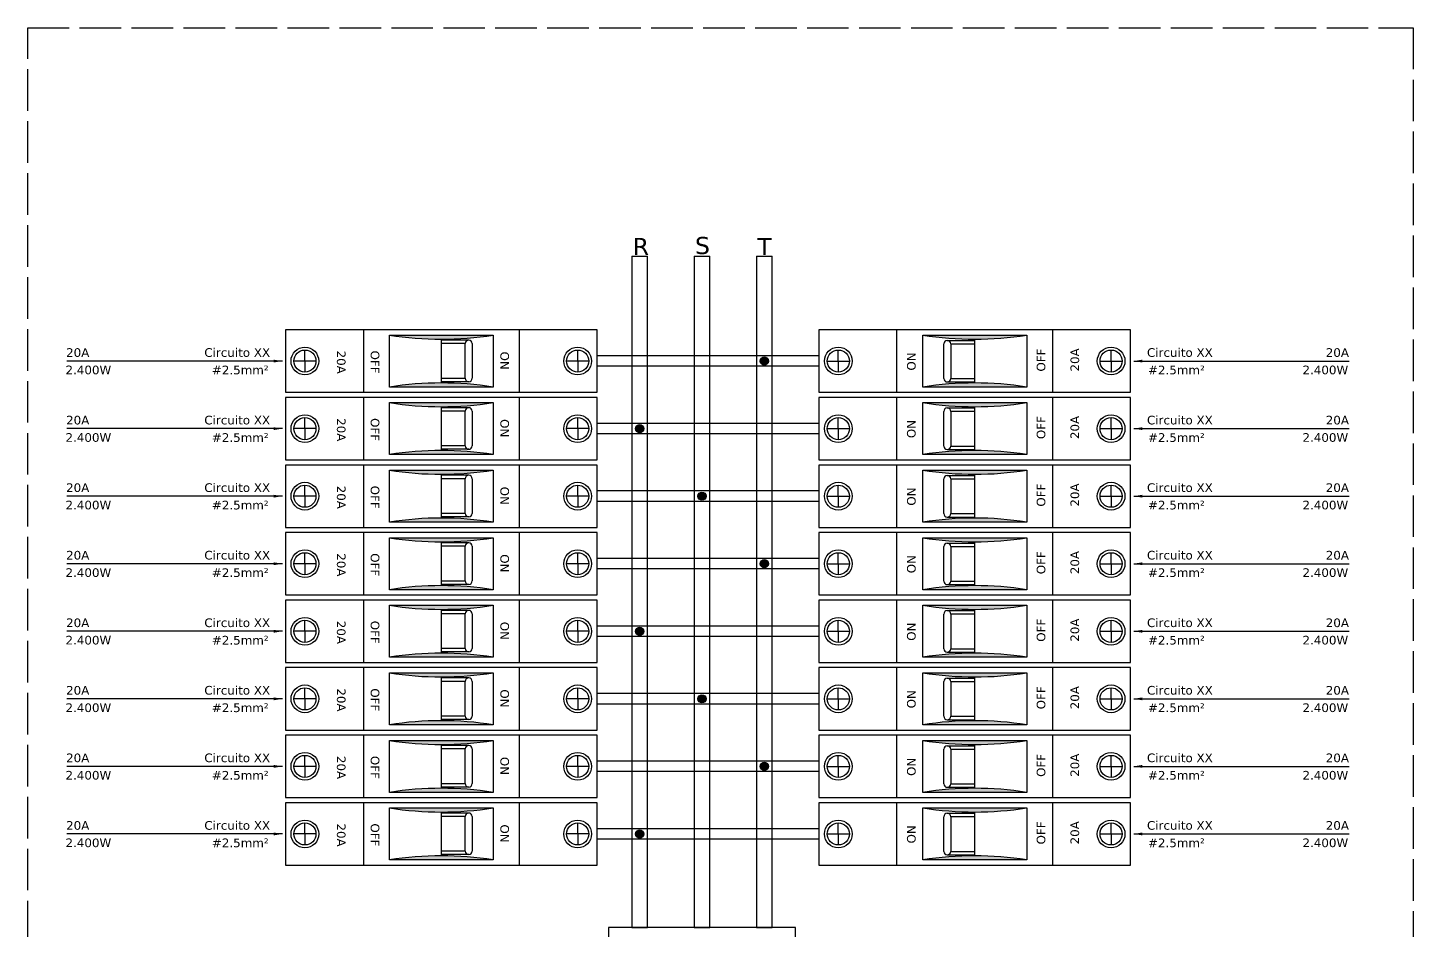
# Model space of a CAD drawing. Header units: millimetres. Extents: x 664 to 1616, y 83 to 878.
# Drawn here: x 1215.9 to 1615.9, y 266.7 to 527.3 of the extents above; entities that cross this region are included whole.
import ezdxf

# ---------------------------------------------------------------- set-up
doc = ezdxf.new("R2010")
doc.units = ezdxf.units.MM
doc.linetypes.add('ACAD_ISO02W100', pattern=[15, 12, -3])
doc.styles.get("Standard").update_dxf_attribs({"font": 'verdana.TTF'})
doc.dimstyles.new('ISO-25', dxfattribs={"dimtxt": 2.5, "dimasz": 2.5, "dimexe": 1.25, "dimexo": 0.625, "dimtad": 1, "dimtxsty": 'Standard', "dimcen": 2.5, "dimadec": 0, "dimazin": 0, "dimtfac": 1, "dimtmove": 0, "dimatfit": 3, "dimfxl": 0, "dimarcsym": 0})

msp = doc.modelspace()

# ---------------------------------------------------------------- hatches: boundary and pattern name
for points in [[(1350.29, 438.53), (1320.29, 438.53, 0.078466)], [(1474.29, 438.53, 0.078466), (1504.29, 438.53)], [(1350.29, 423.53, 0.078466), (1320.29, 423.53)], [(1474.29, 423.53), (1504.29, 423.53, 0.078466)], [(1350.29, 419.03), (1320.29, 419.03, 0.078466)], [(1474.29, 419.03, 0.078466), (1504.29, 419.03)], [(1350.29, 404.03, 0.078466), (1320.29, 404.03)], [(1474.29, 404.03), (1504.29, 404.03, 0.078466)], [(1350.29, 399.53), (1320.29, 399.53, 0.078466)], [(1474.29, 399.53, 0.078466), (1504.29, 399.53)], [(1350.29, 384.53, 0.078466), (1320.29, 384.53)], [(1474.29, 384.53), (1504.29, 384.53, 0.078466)], [(1350.29, 380.03), (1320.29, 380.03, 0.078466)], [(1474.29, 380.03, 0.078466), (1504.29, 380.03)], [(1350.29, 365.03, 0.078466), (1320.29, 365.03)], [(1474.29, 365.03), (1504.29, 365.03, 0.078466)], [(1350.29, 360.53), (1320.29, 360.53, 0.078466)], [(1474.29, 360.53, 0.078466), (1504.29, 360.53)], [(1350.29, 345.53, 0.078466), (1320.29, 345.53)], [(1474.29, 345.53), (1504.29, 345.53, 0.078466)], [(1350.29, 341.03), (1320.29, 341.03, 0.078466)], [(1474.29, 341.03, 0.078466), (1504.29, 341.03)], [(1350.29, 326.03, 0.078466), (1320.29, 326.03)], [(1474.29, 326.03), (1504.29, 326.03, 0.078466)], [(1350.29, 321.53), (1320.29, 321.53, 0.078466)], [(1474.29, 321.53, 0.078466), (1504.29, 321.53)], [(1350.29, 306.53, 0.078466), (1320.29, 306.53)], [(1474.29, 306.53), (1504.29, 306.53, 0.078466)], [(1350.29, 302.03), (1320.29, 302.03, 0.078466)], [(1474.29, 302.03, 0.078466), (1504.29, 302.03)], [(1350.29, 287.03, 0.078466), (1320.29, 287.03)], [(1474.29, 287.03), (1504.29, 287.03, 0.078466)]]:
    msp.add_hatch(color=256).paths.add_polyline_path(points)
h = msp.add_hatch(color=256)
h.paths.add_polyline_path([(1429.71, 431.23, 0.843681), (1427.37, 431.23)])
h.paths.add_polyline_path([(1429.71, 430.83), (1427.37, 430.83, 0.843681)])
h = msp.add_hatch(color=256)
h.paths.add_polyline_path([(1393.71, 411.73, 0.843681), (1391.37, 411.73)])
h.paths.add_polyline_path([(1393.71, 411.33), (1391.37, 411.33, 0.843681)])
h = msp.add_hatch(color=256)
h.paths.add_polyline_path([(1411.71, 392.23, 0.843681), (1409.37, 392.23)])
h.paths.add_polyline_path([(1411.71, 391.83), (1409.37, 391.83, 0.843681)])
h = msp.add_hatch(color=256)
h.paths.add_polyline_path([(1429.71, 372.73, 0.843681), (1427.37, 372.73)])
h.paths.add_polyline_path([(1429.71, 372.33), (1427.37, 372.33, 0.843681)])
h = msp.add_hatch(color=256)
h.paths.add_polyline_path([(1393.71, 353.23, 0.843681), (1391.37, 353.23)])
h.paths.add_polyline_path([(1393.71, 352.83), (1391.37, 352.83, 0.843681)])
h = msp.add_hatch(color=256)
h.paths.add_polyline_path([(1411.71, 333.73, 0.843681), (1409.37, 333.73)])
h.paths.add_polyline_path([(1411.71, 333.33), (1409.37, 333.33, 0.843681)])
h = msp.add_hatch(color=256)
h.paths.add_polyline_path([(1429.71, 314.23, 0.843681), (1427.37, 314.23)])
h.paths.add_polyline_path([(1429.71, 313.83), (1427.37, 313.83, 0.843681)])
h = msp.add_hatch(color=256)
h.paths.add_polyline_path([(1393.71, 294.73, 0.843681), (1391.37, 294.73)])
h.paths.add_polyline_path([(1393.71, 294.33), (1391.37, 294.33, 0.843681)])

# ---------------------------------------------------------------- linework, layer by layer
at = {"color": 3, "linetype": 'ACAD_ISO02W100'}
for p, q in [((1215.89, 527.26), (1615.89, 527.26)), ((1215.89, 83.26), (1215.89, 527.26)), ((1615.89, 527.26), (1615.89, 83.26))]:
    msp.add_line(p, q, dxfattribs=at)
at = {"color": 5}
for p, q in [((1390.29, 461.36), (1390.29, 267.53)), ((1390.29, 461.36), (1394.79, 461.36)), ((1394.79, 267.53), (1394.79, 461.36)), ((1408.29, 461.36), (1408.29, 267.53)), ((1408.29, 461.36), (1412.79, 461.36)), ((1412.79, 267.53), (1412.79, 461.36)), ((1426.29, 461.36), (1426.29, 267.53)), ((1426.29, 461.36), (1430.79, 461.36)), ((1430.79, 267.53), (1430.79, 461.36))]:
    msp.add_line(p, q, dxfattribs=at)
for p, q in [((1290.29, 440.03), (1290.29, 422.03)), ((1380.29, 440.03), (1290.29, 440.03)), ((1312.79, 440.03), (1312.79, 422.03)), ((1357.79, 440.03), (1357.79, 422.03)), ((1380.29, 422.03), (1380.29, 440.03)), ((1534.29, 440.03), (1444.29, 440.03)), ((1444.29, 440.03), (1444.29, 422.03)), ((1466.79, 422.03), (1466.79, 440.03)), ((1511.79, 422.03), (1511.79, 440.03)), ((1534.29, 422.03), (1534.29, 440.03)), ((1320.29, 423.53), (1320.29, 438.53)), ((1320.29, 438.53), (1350.29, 438.53)), ((1335.29, 437.36), (1335.29, 424.71)), ((1343.22, 437.07), (1335.29, 437.07)), ((1342.22, 436.07), (1335.29, 436.07)), ((1342.22, 426.07), (1342.22, 436.07)), ((1344.22, 436.07), (1344.22, 426.07)), ((1350.29, 438.53), (1350.29, 423.53)), ((1474.29, 423.53), (1474.29, 438.53)), ((1474.29, 438.53), (1504.29, 438.53)), ((1481.36, 436.99), (1489.29, 436.99)), ((1482.36, 436.03), (1489.29, 436.03)), ((1489.29, 424.71), (1489.29, 437.36)), ((1504.29, 438.53), (1504.29, 423.53)), ((1295.91, 431.03), (1295.91, 434.22)), ((1374.66, 431.03), (1374.66, 434.22)), ((1380.29, 429.53), (1380.29, 432.53)), ((1380.29, 429.53), (1380.29, 432.53)), ((1444.29, 432.53), (1444.29, 429.53)), ((1449.91, 431.03), (1449.91, 434.22)), ((1480.36, 425.99), (1480.36, 435.99)), ((1482.36, 435.99), (1482.36, 425.99)), ((1528.66, 431.03), (1528.66, 434.22)), ((1295.91, 431.03), (1292.72, 431.03)), ((1299.1, 431.03), (1295.91, 431.03)), ((1295.91, 431.03), (1295.91, 427.84)), ((1374.66, 431.03), (1371.47, 431.03)), ((1377.85, 431.03), (1374.66, 431.03)), ((1374.66, 431.03), (1374.66, 427.84)), ((1427.37, 431.23), (1429.71, 431.23)), ((1427.37, 430.83), (1429.71, 430.83)), ((1446.72, 431.03), (1449.91, 431.03)), ((1449.91, 431.03), (1449.91, 427.84)), ((1449.91, 431.03), (1453.1, 431.03)), ((1525.47, 431.03), (1528.66, 431.03)), ((1528.66, 431.03), (1528.66, 427.84)), ((1528.66, 431.03), (1531.85, 431.03)), ((1342.22, 426.03), (1335.29, 426.03)), ((1343.22, 425.07), (1335.29, 425.07)), ((1481.36, 424.99), (1489.29, 424.99)), ((1482.36, 425.99), (1489.29, 425.99)), ((1290.29, 422.03), (1380.29, 422.03)), ((1290.29, 420.53), (1290.29, 402.53)), ((1380.29, 420.53), (1290.29, 420.53)), ((1312.79, 420.53), (1312.79, 402.53)), ((1350.29, 423.53), (1320.29, 423.53)), ((1357.79, 420.53), (1357.79, 402.53)), ((1380.29, 402.53), (1380.29, 420.53)), ((1444.29, 422.03), (1534.29, 422.03)), ((1534.29, 420.53), (1444.29, 420.53)), ((1444.29, 420.53), (1444.29, 402.53)), ((1466.79, 402.53), (1466.79, 420.53)), ((1504.29, 423.53), (1474.29, 423.53)), ((1511.79, 402.53), (1511.79, 420.53)), ((1534.29, 402.53), (1534.29, 420.53)), ((1320.29, 404.03), (1320.29, 419.03)), ((1320.29, 419.03), (1350.29, 419.03)), ((1335.29, 417.86), (1335.29, 405.21)), ((1343.22, 417.57), (1335.29, 417.57)), ((1342.22, 416.57), (1335.29, 416.57)), ((1342.22, 406.57), (1342.22, 416.57)), ((1344.22, 416.57), (1344.22, 406.57)), ((1350.29, 419.03), (1350.29, 404.03)), ((1474.29, 404.03), (1474.29, 419.03)), ((1474.29, 419.03), (1504.29, 419.03)), ((1480.36, 406.49), (1480.36, 416.49)), ((1481.36, 417.49), (1489.29, 417.49)), ((1482.36, 416.53), (1489.29, 416.53)), ((1482.36, 416.49), (1482.36, 406.49)), ((1489.29, 405.21), (1489.29, 417.86)), ((1504.29, 419.03), (1504.29, 404.03)), ((1295.91, 411.53), (1295.91, 414.72)), ((1374.66, 411.53), (1374.66, 414.72)), ((1380.29, 410.03), (1380.29, 413.03)), ((1380.29, 410.03), (1380.29, 413.03)), ((1444.29, 413.03), (1444.29, 410.03)), ((1449.91, 411.53), (1449.91, 414.72)), ((1528.66, 411.53), (1528.66, 414.72)), ((1295.91, 411.53), (1292.72, 411.53)), ((1299.1, 411.53), (1295.91, 411.53)), ((1295.91, 411.53), (1295.91, 408.34)), ((1374.66, 411.53), (1371.47, 411.53)), ((1377.85, 411.53), (1374.66, 411.53)), ((1374.66, 411.53), (1374.66, 408.34)), ((1391.37, 411.73), (1393.71, 411.73)), ((1391.37, 411.33), (1393.71, 411.33)), ((1446.72, 411.53), (1449.91, 411.53)), ((1449.91, 411.53), (1449.91, 408.34)), ((1449.91, 411.53), (1453.1, 411.53)), ((1525.47, 411.53), (1528.66, 411.53)), ((1528.66, 411.53), (1528.66, 408.34)), ((1528.66, 411.53), (1531.85, 411.53)), ((1350.29, 404.03), (1320.29, 404.03)), ((1342.22, 406.53), (1335.29, 406.53)), ((1343.22, 405.57), (1335.29, 405.57)), ((1504.29, 404.03), (1474.29, 404.03)), ((1481.36, 405.49), (1489.29, 405.49)), ((1482.36, 406.49), (1489.29, 406.49)), ((1290.29, 402.53), (1380.29, 402.53)), ((1290.29, 401.03), (1290.29, 383.03)), ((1380.29, 401.03), (1290.29, 401.03)), ((1312.79, 401.03), (1312.79, 383.03)), ((1357.79, 401.03), (1357.79, 383.03)), ((1380.29, 383.03), (1380.29, 401.03)), ((1444.29, 402.53), (1534.29, 402.53)), ((1534.29, 401.03), (1444.29, 401.03)), ((1444.29, 401.03), (1444.29, 383.03)), ((1466.79, 383.03), (1466.79, 401.03)), ((1511.79, 383.03), (1511.79, 401.03)), ((1534.29, 383.03), (1534.29, 401.03)), ((1320.29, 384.53), (1320.29, 399.53)), ((1320.29, 399.53), (1350.29, 399.53)), ((1335.29, 398.36), (1335.29, 385.71)), ((1343.22, 398.07), (1335.29, 398.07)), ((1342.22, 397.07), (1335.29, 397.07)), ((1342.22, 387.07), (1342.22, 397.07)), ((1344.22, 397.07), (1344.22, 387.07)), ((1350.29, 399.53), (1350.29, 384.53)), ((1474.29, 384.53), (1474.29, 399.53)), ((1474.29, 399.53), (1504.29, 399.53)), ((1480.36, 386.99), (1480.36, 396.99)), ((1481.36, 397.99), (1489.29, 397.99)), ((1482.36, 397.03), (1489.29, 397.03)), ((1482.36, 396.99), (1482.36, 386.99)), ((1489.29, 385.71), (1489.29, 398.36)), ((1504.29, 399.53), (1504.29, 384.53)), ((1295.91, 392.03), (1292.72, 392.03)), ((1295.91, 392.03), (1295.91, 395.22)), ((1299.1, 392.03), (1295.91, 392.03)), ((1295.91, 392.03), (1295.91, 388.84)), ((1374.66, 392.03), (1371.47, 392.03)), ((1374.66, 392.03), (1374.66, 395.22)), ((1377.85, 392.03), (1374.66, 392.03)), ((1374.66, 392.03), (1374.66, 388.84)), ((1380.29, 390.53), (1380.29, 393.53)), ((1380.29, 390.53), (1380.29, 393.53)), ((1409.37, 392.23), (1411.71, 392.23)), ((1444.29, 393.53), (1444.29, 390.53)), ((1446.72, 392.03), (1449.91, 392.03)), ((1449.91, 392.03), (1449.91, 395.22)), ((1449.91, 392.03), (1449.91, 388.84)), ((1449.91, 392.03), (1453.1, 392.03)), ((1525.47, 392.03), (1528.66, 392.03)), ((1528.66, 392.03), (1528.66, 395.22)), ((1528.66, 392.03), (1528.66, 388.84)), ((1528.66, 392.03), (1531.85, 392.03)), ((1409.37, 391.83), (1411.71, 391.83)), ((1350.29, 384.53), (1320.29, 384.53)), ((1342.22, 387.03), (1335.29, 387.03)), ((1343.22, 386.07), (1335.29, 386.07)), ((1504.29, 384.53), (1474.29, 384.53)), ((1481.36, 385.99), (1489.29, 385.99)), ((1482.36, 386.99), (1489.29, 386.99)), ((1290.29, 383.03), (1380.29, 383.03)), ((1290.29, 381.53), (1290.29, 363.53)), ((1380.29, 381.53), (1290.29, 381.53)), ((1312.79, 381.53), (1312.79, 363.53)), ((1320.29, 365.03), (1320.29, 380.03)), ((1320.29, 380.03), (1350.29, 380.03)), ((1350.29, 380.03), (1350.29, 365.03)), ((1357.79, 381.53), (1357.79, 363.53)), ((1380.29, 363.53), (1380.29, 381.53)), ((1444.29, 383.03), (1534.29, 383.03)), ((1534.29, 381.53), (1444.29, 381.53)), ((1444.29, 381.53), (1444.29, 363.53)), ((1466.79, 363.53), (1466.79, 381.53)), ((1474.29, 365.03), (1474.29, 380.03)), ((1474.29, 380.03), (1504.29, 380.03)), ((1504.29, 380.03), (1504.29, 365.03)), ((1511.79, 363.53), (1511.79, 381.53)), ((1534.29, 363.53), (1534.29, 381.53)), ((1335.29, 378.86), (1335.29, 366.21)), ((1343.22, 378.57), (1335.29, 378.57)), ((1342.22, 377.57), (1335.29, 377.57)), ((1342.22, 367.57), (1342.22, 377.57)), ((1344.22, 377.57), (1344.22, 367.57)), ((1480.36, 367.49), (1480.36, 377.49)), ((1481.36, 378.49), (1489.29, 378.49)), ((1482.36, 377.53), (1489.29, 377.53)), ((1482.36, 377.49), (1482.36, 367.49)), ((1489.29, 366.21), (1489.29, 378.86)), ((1295.91, 372.53), (1292.72, 372.53)), ((1295.91, 372.53), (1295.91, 375.72)), ((1299.1, 372.53), (1295.91, 372.53)), ((1295.91, 372.53), (1295.91, 369.34)), ((1374.66, 372.53), (1371.47, 372.53)), ((1374.66, 372.53), (1374.66, 375.72)), ((1377.85, 372.53), (1374.66, 372.53)), ((1374.66, 372.53), (1374.66, 369.34)), ((1380.29, 371.03), (1380.29, 374.03)), ((1380.29, 371.03), (1380.29, 374.03)), ((1427.37, 372.73), (1429.71, 372.73)), ((1427.37, 372.33), (1429.71, 372.33)), ((1444.29, 374.03), (1444.29, 371.03)), ((1446.72, 372.53), (1449.91, 372.53)), ((1449.91, 372.53), (1449.91, 375.72)), ((1449.91, 372.53), (1449.91, 369.34)), ((1449.91, 372.53), (1453.1, 372.53)), ((1525.47, 372.53), (1528.66, 372.53)), ((1528.66, 372.53), (1528.66, 375.72)), ((1528.66, 372.53), (1528.66, 369.34)), ((1528.66, 372.53), (1531.85, 372.53)), ((1350.29, 365.03), (1320.29, 365.03)), ((1342.22, 367.53), (1335.29, 367.53)), ((1343.22, 366.57), (1335.29, 366.57)), ((1504.29, 365.03), (1474.29, 365.03)), ((1481.36, 366.49), (1489.29, 366.49)), ((1482.36, 367.49), (1489.29, 367.49)), ((1290.29, 363.53), (1380.29, 363.53)), ((1290.29, 362.03), (1290.29, 344.03)), ((1380.29, 362.03), (1290.29, 362.03)), ((1312.79, 362.03), (1312.79, 344.03)), ((1320.29, 345.53), (1320.29, 360.53)), ((1320.29, 360.53), (1350.29, 360.53)), ((1350.29, 360.53), (1350.29, 345.53)), ((1357.79, 362.03), (1357.79, 344.03)), ((1380.29, 344.03), (1380.29, 362.03)), ((1444.29, 363.53), (1534.29, 363.53)), ((1534.29, 362.03), (1444.29, 362.03)), ((1444.29, 362.03), (1444.29, 344.03)), ((1466.79, 344.03), (1466.79, 362.03)), ((1474.29, 345.53), (1474.29, 360.53)), ((1474.29, 360.53), (1504.29, 360.53)), ((1504.29, 360.53), (1504.29, 345.53)), ((1511.79, 344.03), (1511.79, 362.03)), ((1534.29, 344.03), (1534.29, 362.03)), ((1295.91, 353.03), (1295.91, 356.22)), ((1335.29, 359.36), (1335.29, 346.71)), ((1343.22, 359.07), (1335.29, 359.07)), ((1342.22, 358.07), (1335.29, 358.07)), ((1342.22, 348.07), (1342.22, 358.07)), ((1344.22, 358.07), (1344.22, 348.07)), ((1374.66, 353.03), (1374.66, 356.22)), ((1449.91, 353.03), (1449.91, 356.22)), ((1480.36, 347.99), (1480.36, 357.99)), ((1481.36, 358.99), (1489.29, 358.99)), ((1482.36, 358.03), (1489.29, 358.03)), ((1482.36, 357.99), (1482.36, 347.99)), ((1489.29, 346.71), (1489.29, 359.36)), ((1528.66, 353.03), (1528.66, 356.22)), ((1295.91, 353.03), (1292.72, 353.03)), ((1299.1, 353.03), (1295.91, 353.03)), ((1295.91, 353.03), (1295.91, 349.84)), ((1374.66, 353.03), (1371.47, 353.03)), ((1377.85, 353.03), (1374.66, 353.03)), ((1374.66, 353.03), (1374.66, 349.84)), ((1380.29, 351.53), (1380.29, 354.53)), ((1380.29, 351.53), (1380.29, 354.53)), ((1391.37, 353.23), (1393.71, 353.23)), ((1391.37, 352.83), (1393.71, 352.83)), ((1444.29, 354.53), (1444.29, 351.53)), ((1446.72, 353.03), (1449.91, 353.03)), ((1449.91, 353.03), (1449.91, 349.84)), ((1449.91, 353.03), (1453.1, 353.03)), ((1525.47, 353.03), (1528.66, 353.03)), ((1528.66, 353.03), (1528.66, 349.84)), ((1528.66, 353.03), (1531.85, 353.03)), ((1342.22, 348.03), (1335.29, 348.03)), ((1290.29, 344.03), (1380.29, 344.03)), ((1350.29, 345.53), (1320.29, 345.53)), ((1343.22, 347.07), (1335.29, 347.07)), ((1444.29, 344.03), (1534.29, 344.03)), ((1504.29, 345.53), (1474.29, 345.53)), ((1481.36, 346.99), (1489.29, 346.99)), ((1482.36, 347.99), (1489.29, 347.99)), ((1290.29, 342.53), (1290.29, 324.53)), ((1380.29, 342.53), (1290.29, 342.53)), ((1312.79, 342.53), (1312.79, 324.53)), ((1320.29, 326.03), (1320.29, 341.03)), ((1320.29, 341.03), (1350.29, 341.03)), ((1350.29, 341.03), (1350.29, 326.03)), ((1357.79, 342.53), (1357.79, 324.53)), ((1380.29, 324.53), (1380.29, 342.53)), ((1534.29, 342.53), (1444.29, 342.53)), ((1444.29, 342.53), (1444.29, 324.53)), ((1466.79, 324.53), (1466.79, 342.53)), ((1474.29, 326.03), (1474.29, 341.03)), ((1474.29, 341.03), (1504.29, 341.03)), ((1504.29, 341.03), (1504.29, 326.03)), ((1511.79, 324.53), (1511.79, 342.53)), ((1534.29, 324.53), (1534.29, 342.53)), ((1295.91, 333.53), (1295.91, 336.72)), ((1335.29, 339.86), (1335.29, 327.21)), ((1343.22, 339.57), (1335.29, 339.57)), ((1342.22, 338.57), (1335.29, 338.57)), ((1342.22, 328.57), (1342.22, 338.57)), ((1344.22, 338.57), (1344.22, 328.57)), ((1374.66, 333.53), (1374.66, 336.72)), ((1449.91, 333.53), (1449.91, 336.72)), ((1480.36, 328.49), (1480.36, 338.49)), ((1481.36, 339.49), (1489.29, 339.49)), ((1482.36, 338.53), (1489.29, 338.53)), ((1482.36, 338.49), (1482.36, 328.49)), ((1489.29, 327.21), (1489.29, 339.86)), ((1528.66, 333.53), (1528.66, 336.72)), ((1295.91, 333.53), (1292.72, 333.53)), ((1299.1, 333.53), (1295.91, 333.53)), ((1295.91, 333.53), (1295.91, 330.34)), ((1374.66, 333.53), (1371.47, 333.53)), ((1377.85, 333.53), (1374.66, 333.53)), ((1374.66, 333.53), (1374.66, 330.34)), ((1380.29, 332.03), (1380.29, 335.03)), ((1380.29, 332.03), (1380.29, 335.03)), ((1409.37, 333.73), (1411.71, 333.73)), ((1409.37, 333.33), (1411.71, 333.33)), ((1444.29, 335.03), (1444.29, 332.03)), ((1446.72, 333.53), (1449.91, 333.53)), ((1449.91, 333.53), (1449.91, 330.34)), ((1449.91, 333.53), (1453.1, 333.53)), ((1525.47, 333.53), (1528.66, 333.53)), ((1528.66, 333.53), (1528.66, 330.34)), ((1528.66, 333.53), (1531.85, 333.53)), ((1342.22, 328.53), (1335.29, 328.53)), ((1482.36, 328.49), (1489.29, 328.49)), ((1290.29, 324.53), (1380.29, 324.53)), ((1350.29, 326.03), (1320.29, 326.03)), ((1343.22, 327.57), (1335.29, 327.57)), ((1444.29, 324.53), (1534.29, 324.53)), ((1504.29, 326.03), (1474.29, 326.03)), ((1481.36, 327.49), (1489.29, 327.49)), ((1290.29, 323.03), (1290.29, 305.03)), ((1380.29, 323.03), (1290.29, 323.03)), ((1312.79, 323.03), (1312.79, 305.03)), ((1320.29, 306.53), (1320.29, 321.53)), ((1320.29, 321.53), (1350.29, 321.53)), ((1335.29, 320.36), (1335.29, 307.71)), ((1343.22, 320.07), (1335.29, 320.07)), ((1350.29, 321.53), (1350.29, 306.53)), ((1357.79, 323.03), (1357.79, 305.03)), ((1380.29, 305.03), (1380.29, 323.03)), ((1534.29, 323.03), (1444.29, 323.03)), ((1444.29, 323.03), (1444.29, 305.03)), ((1466.79, 305.03), (1466.79, 323.03)), ((1474.29, 306.53), (1474.29, 321.53)), ((1474.29, 321.53), (1504.29, 321.53)), ((1489.29, 307.71), (1489.29, 320.36)), ((1504.29, 321.53), (1504.29, 306.53)), ((1511.79, 305.03), (1511.79, 323.03)), ((1534.29, 305.03), (1534.29, 323.03)), ((1295.91, 314.03), (1295.91, 317.22)), ((1342.22, 319.07), (1335.29, 319.07)), ((1342.22, 309.07), (1342.22, 319.07)), ((1344.22, 319.07), (1344.22, 309.07)), ((1374.66, 314.03), (1374.66, 317.22)), ((1449.91, 314.03), (1449.91, 317.22)), ((1480.36, 308.99), (1480.36, 318.99)), ((1481.36, 319.99), (1489.29, 319.99)), ((1482.36, 319.03), (1489.29, 319.03)), ((1482.36, 318.99), (1482.36, 308.99)), ((1528.66, 314.03), (1528.66, 317.22)), ((1295.91, 314.03), (1292.72, 314.03)), ((1299.1, 314.03), (1295.91, 314.03)), ((1295.91, 314.03), (1295.91, 310.84)), ((1374.66, 314.03), (1371.47, 314.03)), ((1377.85, 314.03), (1374.66, 314.03)), ((1374.66, 314.03), (1374.66, 310.84)), ((1380.29, 312.53), (1380.29, 315.53)), ((1380.29, 312.53), (1380.29, 315.53)), ((1427.37, 314.23), (1429.71, 314.23)), ((1427.37, 313.83), (1429.71, 313.83)), ((1444.29, 315.53), (1444.29, 312.53)), ((1446.72, 314.03), (1449.91, 314.03)), ((1449.91, 314.03), (1449.91, 310.84)), ((1449.91, 314.03), (1453.1, 314.03)), ((1525.47, 314.03), (1528.66, 314.03)), ((1528.66, 314.03), (1528.66, 310.84)), ((1528.66, 314.03), (1531.85, 314.03)), ((1342.22, 309.03), (1335.29, 309.03)), ((1343.22, 308.07), (1335.29, 308.07)), ((1482.36, 308.99), (1489.29, 308.99)), ((1290.29, 305.03), (1380.29, 305.03)), ((1350.29, 306.53), (1320.29, 306.53)), ((1444.29, 305.03), (1534.29, 305.03)), ((1504.29, 306.53), (1474.29, 306.53)), ((1481.36, 307.99), (1489.29, 307.99)), ((1290.29, 303.53), (1290.29, 285.53)), ((1380.29, 303.53), (1290.29, 303.53)), ((1312.79, 303.53), (1312.79, 285.53)), ((1320.29, 287.03), (1320.29, 302.03)), ((1320.29, 302.03), (1350.29, 302.03)), ((1335.29, 300.86), (1335.29, 288.21)), ((1343.22, 300.57), (1335.29, 300.57)), ((1350.29, 302.03), (1350.29, 287.03)), ((1357.79, 303.53), (1357.79, 285.53)), ((1380.29, 285.53), (1380.29, 303.53)), ((1534.29, 303.53), (1444.29, 303.53)), ((1444.29, 303.53), (1444.29, 285.53)), ((1466.79, 285.53), (1466.79, 303.53)), ((1474.29, 287.03), (1474.29, 302.03)), ((1474.29, 302.03), (1504.29, 302.03)), ((1481.36, 300.49), (1489.29, 300.49)), ((1489.29, 288.21), (1489.29, 300.86)), ((1504.29, 302.03), (1504.29, 287.03)), ((1511.79, 285.53), (1511.79, 303.53)), ((1534.29, 285.53), (1534.29, 303.53)), ((1295.91, 294.53), (1295.91, 297.72)), ((1342.22, 299.57), (1335.29, 299.57)), ((1342.22, 289.57), (1342.22, 299.57)), ((1344.22, 299.57), (1344.22, 289.57)), ((1374.66, 294.53), (1374.66, 297.72)), ((1380.29, 293.03), (1380.29, 296.03)), ((1380.29, 293.03), (1380.29, 296.03)), ((1444.29, 296.03), (1444.29, 293.03)), ((1449.91, 294.53), (1449.91, 297.72)), ((1480.36, 289.49), (1480.36, 299.49)), ((1482.36, 299.53), (1489.29, 299.53)), ((1482.36, 299.49), (1482.36, 289.49)), ((1528.66, 294.53), (1528.66, 297.72)), ((1295.91, 294.53), (1292.72, 294.53)), ((1299.1, 294.53), (1295.91, 294.53)), ((1295.91, 294.53), (1295.91, 291.34)), ((1374.66, 294.53), (1371.47, 294.53)), ((1377.85, 294.53), (1374.66, 294.53)), ((1374.66, 294.53), (1374.66, 291.34)), ((1391.37, 294.73), (1393.71, 294.73)), ((1391.37, 294.33), (1393.71, 294.33)), ((1446.72, 294.53), (1449.91, 294.53)), ((1449.91, 294.53), (1449.91, 291.34)), ((1449.91, 294.53), (1453.1, 294.53)), ((1525.47, 294.53), (1528.66, 294.53)), ((1528.66, 294.53), (1528.66, 291.34)), ((1528.66, 294.53), (1531.85, 294.53)), ((1342.22, 289.53), (1335.29, 289.53)), ((1343.22, 288.57), (1335.29, 288.57)), ((1481.36, 288.49), (1489.29, 288.49)), ((1482.36, 289.49), (1489.29, 289.49)), ((1290.29, 285.53), (1380.29, 285.53)), ((1350.29, 287.03), (1320.29, 287.03)), ((1444.29, 285.53), (1534.29, 285.53)), ((1504.29, 287.03), (1474.29, 287.03)), ((1437.54, 267.53), (1383.54, 267.53)), ((1383.54, 267.53), (1383.54, 177.53)), ((1390.29, 267.53), (1394.79, 267.53)), ((1408.29, 267.53), (1412.79, 267.53)), ((1426.29, 267.53), (1430.79, 267.53)), ((1437.54, 177.53), (1437.54, 267.53))]:
    msp.add_line(p, q)
at = {"color": 2}
for p, q in [((1444.29, 432.53), (1380.29, 432.53)), ((1444.29, 429.53), (1380.29, 429.53)), ((1444.29, 413.03), (1380.29, 413.03)), ((1444.29, 410.03), (1380.29, 410.03)), ((1444.29, 393.53), (1380.29, 393.53)), ((1444.29, 390.53), (1380.29, 390.53)), ((1444.29, 374.03), (1380.29, 374.03)), ((1444.29, 371.03), (1380.29, 371.03)), ((1444.29, 354.53), (1380.29, 354.53)), ((1444.29, 351.53), (1380.29, 351.53)), ((1444.29, 335.03), (1380.29, 335.03)), ((1444.29, 332.03), (1380.29, 332.03)), ((1444.29, 315.53), (1380.29, 315.53)), ((1444.29, 312.53), (1380.29, 312.53)), ((1444.29, 296.03), (1380.29, 296.03)), ((1444.29, 293.03), (1380.29, 293.03))]:
    msp.add_line(p, q, dxfattribs=at)
for centre, radius in [((1295.91, 431.03), 4), ((1295.91, 431.03), 3.19), ((1374.66, 431.03), 4), ((1374.66, 431.03), 3.19), ((1428.54, 431.03), 1.19), ((1449.91, 431.03), 4), ((1449.91, 431.03), 3.19), ((1528.66, 431.03), 4), ((1528.66, 431.03), 3.19), ((1295.91, 411.53), 4), ((1295.91, 411.53), 3.19), ((1374.66, 411.53), 4), ((1374.66, 411.53), 3.19), ((1392.54, 411.53), 1.19), ((1449.91, 411.53), 4), ((1449.91, 411.53), 3.19), ((1528.66, 411.53), 4), ((1528.66, 411.53), 3.19), ((1295.91, 392.03), 4), ((1374.66, 392.03), 4), ((1449.91, 392.03), 4), ((1528.66, 392.03), 4), ((1295.91, 392.03), 3.19), ((1374.66, 392.03), 3.19), ((1410.54, 392.03), 1.19), ((1449.91, 392.03), 3.19), ((1528.66, 392.03), 3.19), ((1295.91, 372.53), 4), ((1374.66, 372.53), 4), ((1449.91, 372.53), 4), ((1528.66, 372.53), 4), ((1295.91, 372.53), 3.19), ((1374.66, 372.53), 3.19), ((1428.54, 372.53), 1.19), ((1449.91, 372.53), 3.19), ((1528.66, 372.53), 3.19), ((1295.91, 353.03), 4), ((1295.91, 353.03), 3.19), ((1374.66, 353.03), 4), ((1374.66, 353.03), 3.19), ((1449.91, 353.03), 4), ((1449.91, 353.03), 3.19), ((1528.66, 353.03), 4), ((1528.66, 353.03), 3.19), ((1392.54, 353.03), 1.19), ((1295.91, 333.53), 4), ((1295.91, 333.53), 3.19), ((1374.66, 333.53), 4), ((1374.66, 333.53), 3.19), ((1449.91, 333.53), 4), ((1449.91, 333.53), 3.19), ((1528.66, 333.53), 4), ((1528.66, 333.53), 3.19), ((1410.54, 333.53), 1.19), ((1295.91, 314.03), 4), ((1295.91, 314.03), 3.19), ((1374.66, 314.03), 4), ((1374.66, 314.03), 3.19), ((1449.91, 314.03), 4), ((1449.91, 314.03), 3.19), ((1528.66, 314.03), 4), ((1528.66, 314.03), 3.19), ((1428.54, 314.03), 1.19), ((1295.91, 294.53), 4), ((1295.91, 294.53), 3.19), ((1374.66, 294.53), 4), ((1374.66, 294.53), 3.19), ((1449.91, 294.53), 4), ((1449.91, 294.53), 3.19), ((1528.66, 294.53), 4), ((1528.66, 294.53), 3.19), ((1392.54, 294.53), 1.19)]:
    msp.add_circle(centre, radius)
for centre, radius, start, end in [((1335.29, 533.53), 96.17, 261.0269, 278.9731), ((1343.22, 436.07), 1, 0, 180), ((1489.29, 533.53), 96.17, 261.0269, 278.9731), ((1481.36, 435.99), 1, 0, 180), ((1335.29, 328.54), 96.17, 81.0269, 98.9731), ((1343.22, 426.07), 1, 180, 0), ((1489.29, 328.54), 96.17, 81.0269, 98.9731), ((1481.36, 425.99), 1, 180, 0), ((1335.29, 514.03), 96.17, 261.0269, 278.9731), ((1343.22, 416.57), 1, 0, 180), ((1489.29, 514.03), 96.17, 261.0269, 278.9731), ((1481.36, 416.49), 1, 0, 180), ((1335.29, 309.04), 96.17, 81.0269, 98.9731), ((1343.22, 406.57), 1, 180, 0), ((1489.29, 309.04), 96.17, 81.0269, 98.9731), ((1481.36, 406.49), 1, 180, 0), ((1335.29, 494.53), 96.17, 261.0269, 278.9731), ((1343.22, 397.07), 1, 0, 180), ((1489.29, 494.53), 96.17, 261.0269, 278.9731), ((1481.36, 396.99), 1, 0, 180), ((1335.29, 289.54), 96.17, 81.0269, 98.9731), ((1343.22, 387.07), 1, 180, 0), ((1489.29, 289.54), 96.17, 81.0269, 98.9731), ((1481.36, 386.99), 1, 180, 0), ((1335.29, 475.03), 96.17, 261.0269, 278.9731), ((1489.29, 475.03), 96.17, 261.0269, 278.9731), ((1343.22, 377.57), 1, 0, 180), ((1481.36, 377.49), 1, 0, 180), ((1335.29, 270.04), 96.17, 81.0269, 98.9731), ((1343.22, 367.57), 1, 180, 0), ((1489.29, 270.04), 96.17, 81.0269, 98.9731), ((1481.36, 367.49), 1, 180, 0), ((1335.29, 455.53), 96.17, 261.0269, 278.9731), ((1489.29, 455.53), 96.17, 261.0269, 278.9731), ((1343.22, 358.07), 1, 0, 180), ((1481.36, 357.99), 1, 0, 180), ((1343.22, 348.07), 1, 180, 0), ((1335.29, 250.54), 96.17, 81.0269, 98.9731), ((1489.29, 250.54), 96.17, 81.0269, 98.9731), ((1481.36, 347.99), 1, 180, 0), ((1335.29, 436.03), 96.17, 261.0269, 278.9731), ((1489.29, 436.03), 96.17, 261.0269, 278.9731), ((1343.22, 338.57), 1, 0, 180), ((1481.36, 338.49), 1, 0, 180), ((1343.22, 328.57), 1, 180, 0), ((1481.36, 328.49), 1, 180, 0), ((1335.29, 231.04), 96.17, 81.0269, 98.9731), ((1489.29, 231.04), 96.17, 81.0269, 98.9731), ((1335.29, 416.53), 96.17, 261.0269, 278.9731), ((1343.22, 319.07), 1, 0, 180), ((1489.29, 416.53), 96.17, 261.0269, 278.9731), ((1481.36, 318.99), 1, 0, 180), ((1343.22, 309.07), 1, 180, 0), ((1481.36, 308.99), 1, 180, 0), ((1335.29, 211.54), 96.17, 81.0269, 98.9731), ((1489.29, 211.54), 96.17, 81.0269, 98.9731), ((1335.29, 397.03), 96.17, 261.0269, 278.9731), ((1343.22, 299.57), 1, 0, 180), ((1489.29, 397.03), 96.17, 261.0269, 278.9731), ((1481.36, 299.49), 1, 0, 180), ((1335.29, 192.04), 96.17, 81.0269, 98.9731), ((1343.22, 289.57), 1, 180, 0), ((1489.29, 192.04), 96.17, 81.0269, 98.9731), ((1481.36, 289.49), 1, 180, 0)]:
    msp.add_arc(centre, radius, start, end)

# ---------------------------------------------------------------- texts
at = {"color": 30, "lineweight": 30}
for s, p in [('20A', (1226.97, 432.24)), ('Circuito XX', (1266.87, 432.25)), ('Circuito XX', (1539.01, 432.25)), ('20A', (1590.62, 432.24)), ('2.400W', (1226.8, 427.22)), ('#2.5mm²', (1269.06, 427.21)), ('#2.5mm²', (1539.3, 427.21)), ('2.400W', (1583.9, 427.22)), ('20A', (1226.97, 412.74)), ('Circuito XX', (1266.87, 412.75)), ('Circuito XX', (1539.01, 412.75)), ('20A', (1590.62, 412.74)), ('2.400W', (1226.8, 407.72)), ('#2.5mm²', (1269.06, 407.71)), ('#2.5mm²', (1539.3, 407.71)), ('2.400W', (1583.9, 407.72)), ('20A', (1226.97, 393.24)), ('Circuito XX', (1266.87, 393.25)), ('Circuito XX', (1539.01, 393.25)), ('20A', (1590.62, 393.24)), ('2.400W', (1226.8, 388.22)), ('#2.5mm²', (1269.06, 388.21)), ('#2.5mm²', (1539.3, 388.21)), ('2.400W', (1583.9, 388.22)), ('20A', (1226.97, 373.74)), ('Circuito XX', (1266.87, 373.75)), ('Circuito XX', (1539.01, 373.75)), ('20A', (1590.62, 373.74)), ('2.400W', (1226.8, 368.72)), ('#2.5mm²', (1269.06, 368.71)), ('#2.5mm²', (1539.3, 368.71)), ('2.400W', (1583.9, 368.72)), ('20A', (1226.97, 354.24)), ('Circuito XX', (1266.87, 354.25)), ('Circuito XX', (1539.01, 354.25)), ('20A', (1590.62, 354.24)), ('2.400W', (1226.8, 349.22)), ('#2.5mm²', (1269.06, 349.21)), ('#2.5mm²', (1539.3, 349.21)), ('2.400W', (1583.9, 349.22)), ('20A', (1226.97, 334.74)), ('Circuito XX', (1266.87, 334.75)), ('Circuito XX', (1539.01, 334.75)), ('20A', (1590.62, 334.74)), ('2.400W', (1226.8, 329.72)), ('#2.5mm²', (1269.06, 329.71)), ('#2.5mm²', (1539.3, 329.71)), ('2.400W', (1583.9, 329.72)), ('20A', (1226.97, 315.24)), ('Circuito XX', (1266.87, 315.25)), ('Circuito XX', (1539.01, 315.25)), ('20A', (1590.62, 315.24)), ('2.400W', (1226.8, 310.22)), ('#2.5mm²', (1269.06, 310.21)), ('#2.5mm²', (1539.3, 310.21)), ('2.400W', (1583.9, 310.22)), ('20A', (1226.97, 295.74)), ('Circuito XX', (1266.87, 295.75)), ('Circuito XX', (1539.01, 295.75)), ('20A', (1590.62, 295.74)), ('2.400W', (1226.8, 290.72)), ('#2.5mm²', (1269.06, 290.71)), ('#2.5mm²', (1539.3, 290.71)), ('2.400W', (1583.9, 290.72))]:
    msp.add_text(s, height=2.5, dxfattribs=at).set_placement(p)
at = {"char_height": 4.95, "width": 4.2881, "attachment_point": 1}
for s, insert in [('{\\fVerdana|b0|i0|c0|p34;R}', (1390.53, 466.58)), ('{\\fVerdana|b0|i0|c0|p34;S}', (1408.53, 466.87)), ('{\\fVerdana|b0|i0|c0|p34;T}', (1426.53, 466.58))]:
    msp.add_mtext(s, dxfattribs=dict(at, insert=insert))
at = {"char_height": 2.5, "width": 6.8758, "attachment_point": 1}
for insert, rotation in [((1307.65, 434.06), 270), ((1516.93, 428.01), 90), ((1307.65, 414.56), 270), ((1516.93, 408.51), 90), ((1307.65, 395.06), 270), ((1516.93, 389.01), 90), ((1516.93, 369.51), 90), ((1307.65, 375.56), 270), ((1516.93, 350.01), 90), ((1307.65, 356.06), 270), ((1307.65, 336.56), 270), ((1516.93, 330.51), 90), ((1307.65, 317.06), 270), ((1516.93, 311.01), 90), ((1307.65, 297.56), 270), ((1516.93, 291.51), 90)]:
    msp.add_mtext('{\\fVerdana|b0|i0|c0|p34;20A}', dxfattribs=dict(at, insert=insert, rotation=rotation))
at = {"color": 1, "char_height": 2.5, "width": 6.8758, "attachment_point": 1}
for insert, rotation in [((1317.41, 434.07), 270), ((1507.17, 428), 90), ((1317.41, 414.57), 270), ((1507.17, 408.5), 90), ((1317.41, 395.07), 270), ((1507.17, 389), 90), ((1317.41, 375.57), 270), ((1507.17, 369.5), 90), ((1507.17, 350), 90), ((1317.41, 356.07), 270), ((1317.41, 336.57), 270), ((1507.17, 330.5), 90), ((1317.41, 317.07), 270), ((1507.17, 311), 90), ((1317.41, 297.57), 270), ((1507.17, 291.5), 90)]:
    msp.add_mtext('{\\fVerdana|b0|i0|c0|p34;OFF}', dxfattribs=dict(at, insert=insert, rotation=rotation))
at = {"color": 3, "char_height": 2.5, "width": 6.8758, "attachment_point": 1}
for insert, rotation in [((1354.84, 433.78), 270), ((1469.73, 428.28), 90), ((1354.84, 414.28), 270), ((1469.73, 408.78), 90), ((1354.84, 394.78), 270), ((1469.73, 389.28), 90), ((1354.84, 375.28), 270), ((1469.73, 369.78), 90), ((1354.84, 355.78), 270), ((1469.73, 350.28), 90), ((1354.84, 336.28), 270), ((1469.73, 330.78), 90), ((1354.84, 316.78), 270), ((1469.73, 311.28), 90), ((1354.84, 297.28), 270), ((1469.73, 291.78), 90)]:
    msp.add_mtext('{\\fVerdana|b0|i0|c0|p34;ON}', dxfattribs=dict(at, insert=insert, rotation=rotation))

# ---------------------------------------------------------------- leaders
at = {"color": 30}
for points in [[(1289.4, 431.03), (1227.14, 431.03)], [(1535.18, 431.03), (1597.43, 431.03)], [(1289.4, 411.53), (1227.14, 411.53)], [(1535.18, 411.53), (1597.43, 411.53)], [(1289.4, 392.03), (1227.14, 392.03)], [(1535.18, 392.03), (1597.43, 392.03)], [(1289.4, 372.53), (1227.14, 372.53)], [(1535.18, 372.53), (1597.43, 372.53)], [(1289.4, 353.03), (1227.14, 353.03)], [(1535.18, 353.03), (1597.43, 353.03)], [(1289.4, 333.53), (1227.14, 333.53)], [(1535.18, 333.53), (1597.43, 333.53)], [(1289.4, 314.03), (1227.14, 314.03)], [(1535.18, 314.03), (1597.43, 314.03)], [(1289.4, 294.53), (1227.14, 294.53)], [(1535.18, 294.53), (1597.43, 294.53)]]:
    msp.add_leader(points, dimstyle='ISO-25', override={"dimgap": 0.625, "dimtad": 0}, dxfattribs=at)

doc.saveas('drawing.dxf')
